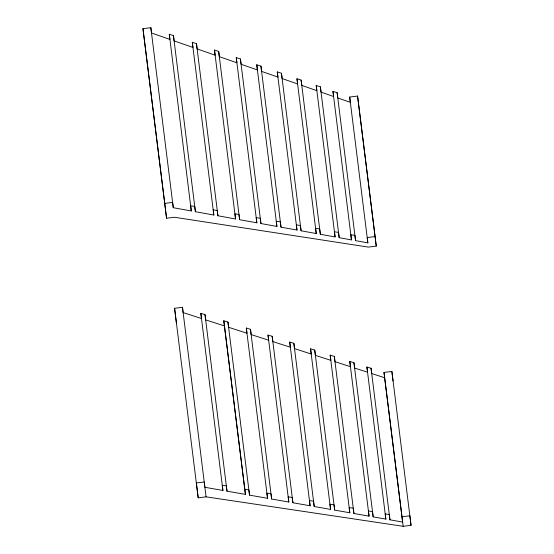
<?xml version="1.0" encoding="UTF-8"?>
<svg xmlns="http://www.w3.org/2000/svg" width="554" height="554" viewBox="0 0 554 554"><rect width="100%" height="100%" fill="white"/><g stroke="black" fill="none" stroke-linecap="round" stroke-linejoin="round"><path stroke-width="0.83" d="M375.086 236.579L376.263 246.121L368.375 247.105L174.448 217.251L166.56 218.234L142.96 28.683L150.847 27.7L173.27 207.708L191.296 210.963L190.666 205.804L194.745 206.434L195.396 211.704L213.83 215.035L213.193 209.883L217.279 210.513L217.923 215.776L235.54 218.955L234.91 213.809L238.989 214.44L239.633 219.696L256.841 222.805L256.204 217.632L260.29 218.262L260.934 223.546L276.91 226.434L276.273 221.254L280.359 221.877L281.01 227.175L296.986 230.055L296.348 224.882L300.434 225.513L301.078 230.796L316.237 233.539L315.6 228.331L319.679 228.961L320.337 234.28L335.08 236.939L334.45 231.773L338.529 232.403L339.18 237.68L351.465 239.903L350.834 234.73L354.913 235.353L355.564 240.644L367.856 242.86L367.198 237.562L375.086 236.579L357.572 96.057L349.692 97.04L350.343 102.338L337.781 97.961L337.13 92.677L332.961 91.327L333.598 96.5L321.036 92.123L320.392 86.84L316.216 85.496L316.853 90.662L301.785 85.406L301.127 80.088L296.958 78.744L297.595 83.945L282.104 78.543L281.46 73.26L277.284 71.916L277.921 77.089L261.592 71.397L260.948 66.106L256.772 64.756L257.409 69.936L241.08 64.243L240.436 58.959L236.26 57.609L236.897 62.782L219.315 56.653L218.671 51.397L214.495 50.047L215.132 55.192L197.127 48.911L196.483 43.655L192.314 42.305L192.944 47.457L174.108 40.885L173.457 35.615L169.289 34.265L169.919 39.424L151.498 33.005L150.847 27.7M166.56 218.234L164.732 203.387L172.619 202.404L173.27 207.708M174.586 308.273L182.474 307.29L204.897 487.291L222.909 490.456L222.272 485.283L226.351 485.893L227.002 491.183L245.422 494.397L223.795 320.773L227.95 322.012L249.522 495.137L267.534 498.295L266.896 493.136L270.975 493.746L271.626 499.029L288.814 502.028L288.184 496.862L292.263 497.471L292.914 502.769L310.108 505.781L309.471 500.601L313.55 501.211L314.201 506.508L330.579 509.41L329.942 504.209L334.02 504.819L334.671 510.109L349.816 512.769L349.179 507.596L353.265 508.205L353.909 513.496L369.061 516.162L368.424 510.961L372.503 511.571L373.154 516.875L385.847 519.112L385.21 513.911L389.289 514.521L389.94 519.825L402.626 522.055L383.991 372.433L391.879 371.45L411.04 525.317L403.153 526.3L206.067 496.841L198.18 497.824L174.586 308.273L176.407 323.12M403.153 526.3L401.975 516.757L409.863 515.774L411.04 525.317M244.792 489.251L248.871 489.861L249.522 495.137M182.474 307.29L183.125 312.594L201.483 318.522L200.846 313.342L205.001 314.582L227.002 491.183M227.95 322.012L228.601 327.296L246.959 333.217L246.322 328.058L250.484 329.298L271.626 499.029M250.484 329.298L251.128 334.574L268.655 340.218L268.018 335.052L272.173 336.292L292.914 502.769M272.173 336.292L272.824 341.589L290.351 347.24L289.714 342.06L293.869 343.3L314.201 506.508M293.869 343.3L294.52 348.604L311.216 354.02L310.572 348.819L314.734 350.059L334.671 510.109M314.734 350.059L315.385 355.349L330.821 360.335L330.184 355.162L334.346 356.402L353.909 513.496M334.346 356.402L334.997 361.686L350.433 366.686L349.796 361.485L353.951 362.718L373.154 516.875M353.951 362.718L354.602 368.029L367.537 372.212L366.9 367.011L371.055 368.251L389.94 519.825M245.422 494.397L224.425 325.925L205.652 319.873L205.001 314.582M384.642 377.738L371.713 373.555L371.055 368.251M376.263 246.121L357.572 96.057M349.692 97.04L367.856 242.86M383.991 372.433L401.975 516.757M337.13 92.677L355.564 240.644M332.961 91.327L351.465 239.903M366.9 367.011L385.847 519.112M320.392 86.84L339.18 237.68M316.216 85.496L335.08 236.939M349.796 361.485L369.061 516.162M301.127 80.088L320.337 234.28M296.958 78.744L316.237 233.539M330.184 355.162L349.816 512.769M281.46 73.26L301.078 230.796M277.284 71.916L296.986 230.055M310.572 348.819L330.579 509.41M260.948 66.106L281.01 227.175M256.772 64.756L276.91 226.434M289.714 342.06L310.108 505.781M240.436 58.959L260.934 223.546M236.26 57.609L256.841 222.805M268.018 335.052L288.814 502.028M218.671 51.397L239.633 219.696M214.495 50.047L235.54 218.955M246.322 328.058L267.534 498.295M196.483 43.655L217.923 215.776M192.314 42.305L213.83 215.035M173.457 35.615L195.396 211.704M169.289 34.265L191.296 210.963M200.846 313.342L222.909 490.456M142.96 28.683L164.732 203.387M391.879 371.45L393.049 381M223.795 320.773L224.425 325.925M206.067 496.841L204.246 481.994L196.358 482.97L198.18 497.824"/></g></svg>
